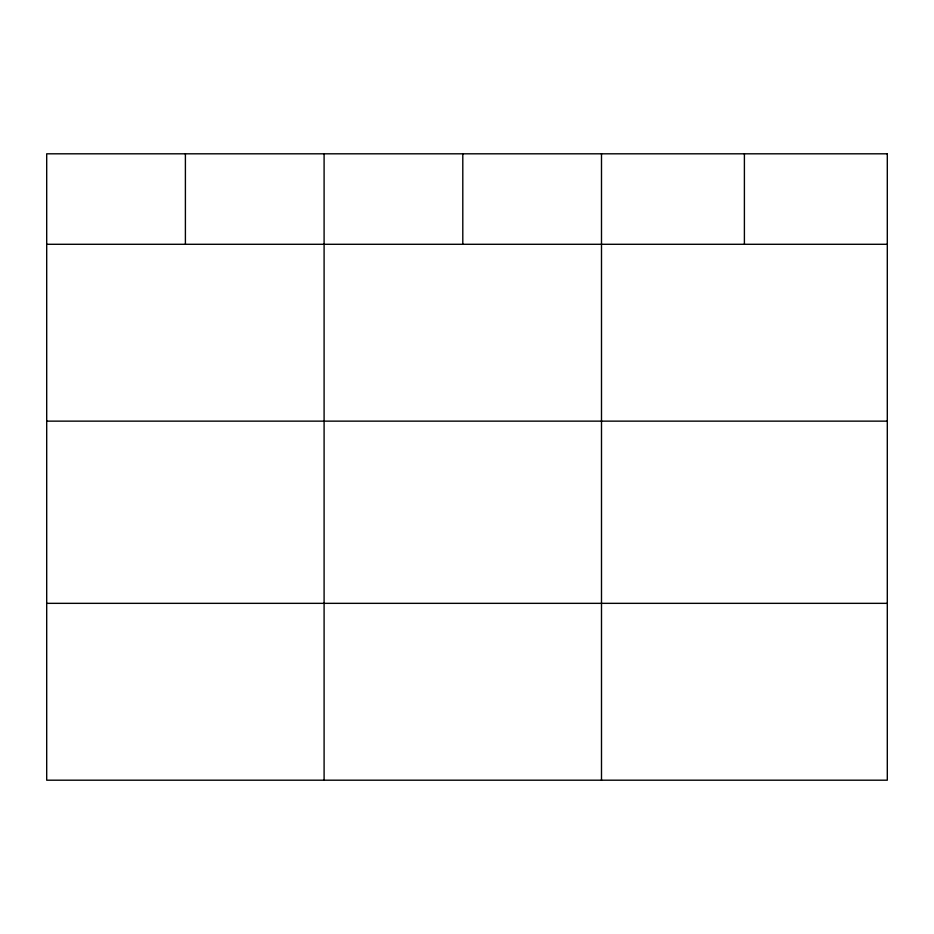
<?xml version="1.0" encoding="UTF-8"?>
<svg xmlns="http://www.w3.org/2000/svg" width="934" height="934" viewBox="0 0 934 934"><rect width="100%" height="100%" fill="white"/><g stroke="black" fill="none" stroke-linecap="round" stroke-linejoin="round"><path stroke-width="1.4" d="M46.7 244.288L887.3 244.288M46.7 421.141L887.3 421.141M46.7 603.341L887.3 603.341M744.398 153.806L744.398 244.288M601.496 153.806L601.496 780.194M462.797 153.806L462.797 244.288M324.098 153.806L324.098 780.194M185.399 153.806L185.399 244.288M887.3 153.806L46.7 153.806L46.7 780.194L887.3 780.194L887.3 153.806"/></g></svg>
